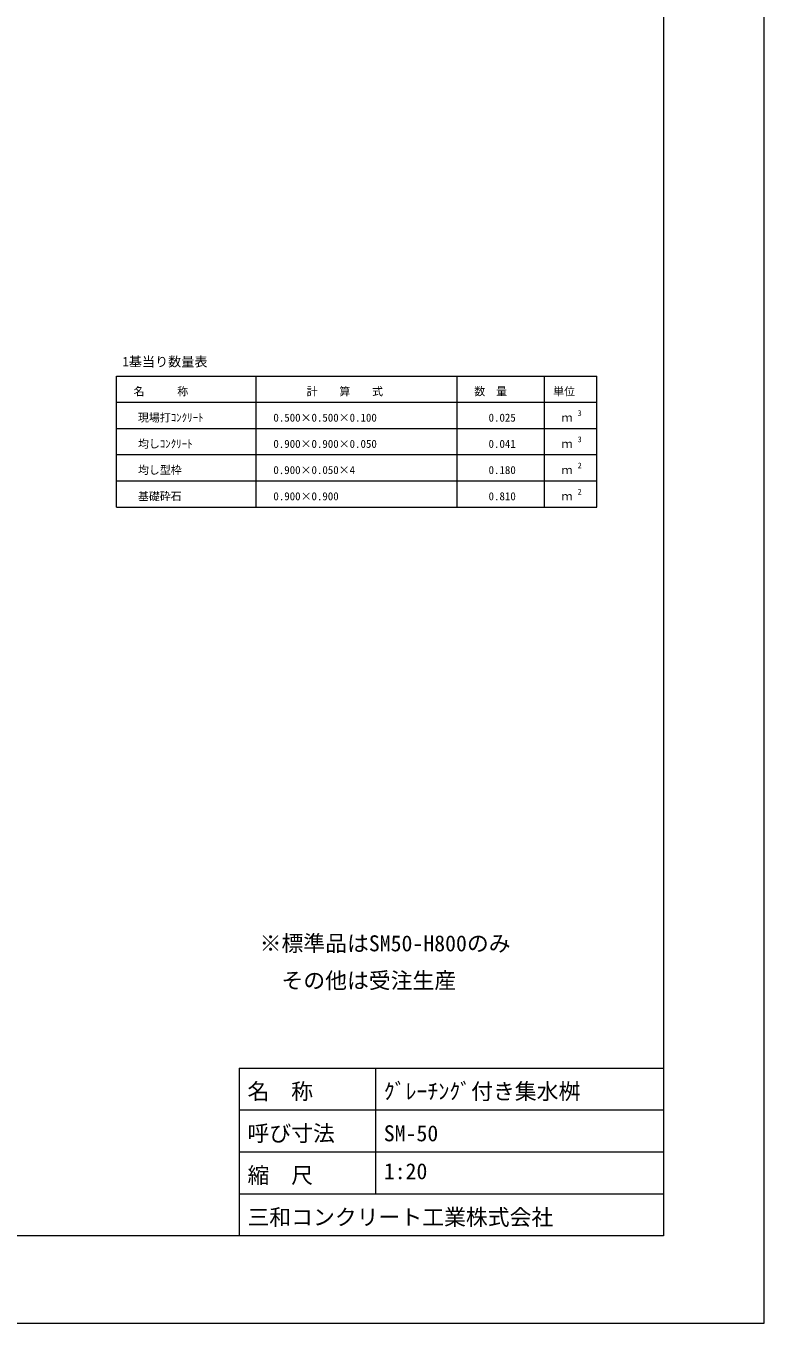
# Model space of a CAD drawing. Units: millimetres on the paper. Extents: x 0 to 841, y 0 to 594.
# Drawn here: x 672 to 841, y 0 to 297 of the extents above; entities that cross this region are included whole.
import ezdxf
from ezdxf.enums import TextEntityAlignment as Align

# ---------------------------------------------------------------- set-up
doc = ezdxf.new("R2010")
doc.units = ezdxf.units.MM
for name, color, linetype, lineweight in [('D-MTR-FRAM（材料表図枠）', 2, 'Continuous', 18), ('D-TTL(外枠）', 2, 'Continuous', 18), ('DEFPOINTS_2', 8, 'Continuous', 18)]:
    doc.layers.add(name, color=color, linetype=linetype, lineweight=lineweight)
for name, color, linetype in [('D-MTR-TXT(文字列）', 7, 'Continuous'), ('D-MTR（材料表タイトル）', 7, 'Continuous'), ('D-TTL-TXT（文字）', 7, 'Continuous')]:
    doc.layers.add(name, color=color, linetype=linetype)
doc.styles.add('ＭＳ ゴシック', font='')
doc.styles.get('ＭＳ ゴシック').set_extended_font_data('MS Gothic')

msp = doc.modelspace()

# ---------------------------------------------------------------- linework, layer by layer
at = {"layer": 'D-MTR-FRAM（材料表図枠）'}
for p, q in [((692.725, 216.846), (802.725, 216.846)), ((692.725, 186.846), (692.725, 216.846)), ((724.725, 186.846), (724.725, 216.846)), ((770.725, 186.846), (770.725, 216.846)), ((790.725, 186.846), (790.725, 216.846)), ((802.725, 186.846), (802.725, 216.846)), ((692.725, 210.846), (802.725, 210.846)), ((692.725, 210.846), (802.725, 210.846)), ((692.725, 204.846), (802.725, 204.846)), ((692.725, 204.846), (802.725, 204.846)), ((692.725, 198.846), (802.725, 198.846)), ((692.725, 192.846), (802.725, 192.846)), ((692.725, 186.846), (802.725, 186.846))]:
    msp.add_line(p, q, dxfattribs=at)
at = {"layer": 'D-TTL(外枠）'}
for p, q in [((818, 574), (818, 20)), ((720.8, 58.4), (818, 58.4)), ((720.8, 58.4), (720.8, 20)), ((752, 58.4), (752, 29.6)), ((720.8, 48.8), (818, 48.8)), ((720.8, 39.2), (818, 39.2)), ((720.8, 29.6), (818, 29.6)), ((818, 20), (23, 20))]:
    msp.add_line(p, q, dxfattribs=at)
at = {"layer": 'DEFPOINTS_2'}
for p, q in [((841, 0), (841, 594)), ((0, 0), (841, 0))]:
    msp.add_line(p, q, dxfattribs=at)

# ---------------------------------------------------------------- texts
at = {"layer": 'D-MTR-TXT(文字列）', "style": 'ＭＳ ゴシック'}
for s, height, p in [('名\u3000\u3000\u3000称', 1.833, (696.648, 211.846)), ('計\u3000\u3000算\u3000\u3000式', 1.833, (736.253, 211.846)), ('数\u3000量', 1.833, (774.648, 211.846)), ('単位', 1.833, (792.721, 211.846)), ('現場打ｺﾝｸﾘｰﾄ', 1.833, (697.648, 205.846)), ('0.500×0.500×0.100', 1.833, (728.648, 205.846)), ('0.025', 1.833, (777.923, 205.846)), ('3', 1.32, (798.306, 207.296)), ('ｍ', 1.833, (794.648, 205.846)), ('均しｺﾝｸﾘｰﾄ', 1.833, (697.648, 199.846)), ('0.900×0.900×0.050', 1.833, (728.648, 199.846)), ('0.041', 1.833, (777.923, 199.846)), ('3', 1.32, (798.306, 201.296)), ('ｍ', 1.833, (794.648, 199.846)), ('均し型枠', 1.833, (697.648, 193.846)), ('0.900×0.050×4', 1.833, (728.648, 193.846)), ('0.180', 1.833, (777.923, 193.846)), ('2', 1.32, (798.306, 195.296)), ('ｍ', 1.833, (794.648, 193.846)), ('基礎砕石', 1.833, (697.648, 187.846)), ('0.900×0.900', 1.833, (728.648, 187.846)), ('0.810', 1.833, (777.923, 187.846)), ('2', 1.32, (798.306, 189.296)), ('ｍ', 1.833, (794.648, 187.846))]:
    msp.add_text(s, height=height, dxfattribs=at).set_placement(p, align=Align.BOTTOM_LEFT)
at = {"layer": 'D-MTR（材料表タイトル）', "style": 'ＭＳ ゴシック'}
msp.add_text('1基当り数量表', height=2.199, dxfattribs=at).set_placement((694.067, 218.371), align=Align.BOTTOM_LEFT)
at = {"layer": 'D-TTL-TXT（文字）', "style": 'ＭＳ ゴシック'}
for s, p in [('※標準品はSM50-H800のみ', (725.51, 84.013)), ('\u3000その他は受注生産', (725.51, 75.508)), ('名\u3000称', (722.731, 50.114)), ('ｸﾞﾚｰﾁﾝｸﾞ付き集水桝', (753.931, 50.114)), ('呼び寸法', (722.731, 40.514)), ('SM-50', (753.931, 40.514)), ('縮\u3000尺', (722.731, 30.914)), ('1:20', (753.931, 31.827)), ('三和コンクリート工業株式会社', (722.731, 21.314))]:
    msp.add_text(s, height=3.666, dxfattribs=at).set_placement(p, align=Align.BOTTOM_LEFT)

doc.saveas('drawing.dxf')
